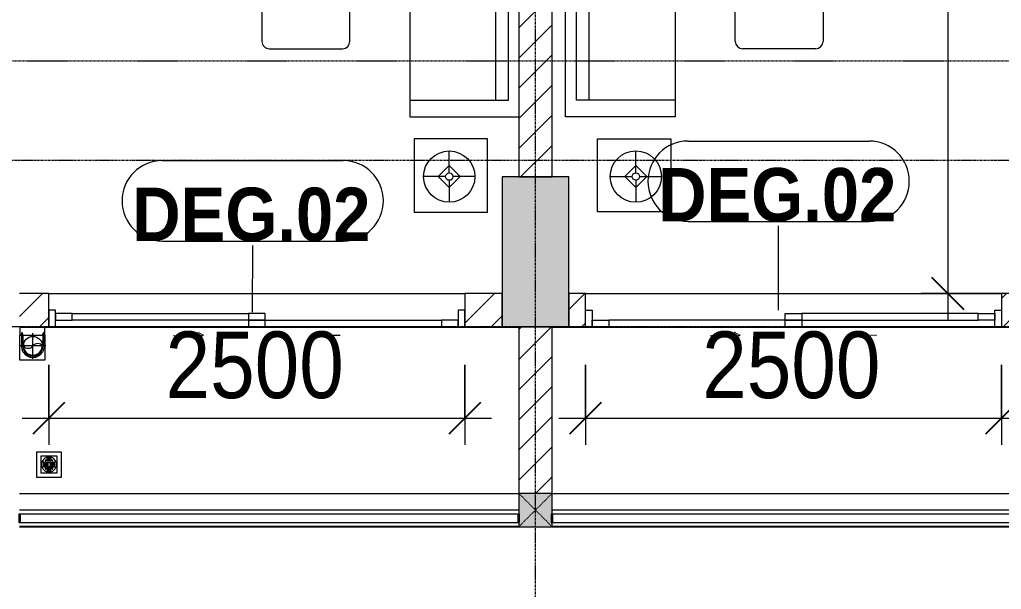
# Model space of a CAD drawing. Header units: millimetres. Extents: x 1591 to 240306, y -15958 to 82755.
# Drawn here: x 77054 to 82954, y 22961 to 26382 of the extents above; entities that cross this region are included whole.
import ezdxf

# ---------------------------------------------------------------- set-up
doc = ezdxf.new("R2010")
doc.units = ezdxf.units.MM
for name, pattern in [('Dash', [6, 3, -3]), ('Dash Dot 3_16_', [7.9375, 4.7625, -1.5875, 0, -1.5875]), ('Grid Line', [22.225, 12.7, -3.175, 3.175, -3.175]), ('IMPORT-CENTER _2_', [40.64, 25.4, -5.08, 5.08, -5.08])]:
    doc.linetypes.add(name, pattern=pattern)
for name, color, linetype, lineweight in [('0-1', 7, 'Continuous', 5), ('A-ANNO-DIMS', 211, 'Continuous', 9), ('A-ANNO-DIMS-160', 211, 'Continuous', 9), ('A-DOOR', 31, 'Continuous', 9), ('A-DOOR-FRAM', 31, 'Continuous', 9), ('A-DOOR-HDLN', 31, 'Dash', 9), ('A-DOOR-IDEN', 31, 'Continuous', 9), ('A-FLOR-1', 250, 'Continuous', 9), ('A-FLOR-2', 9, 'Continuous', 9), ('A-FLOR-HRAL', 11, 'Continuous', 9), ('A-WALL', 113, 'Continuous', 9), ('A-WALL-3', 113, 'Continuous', 18), ('A-WALL-PATT-2', 111, 'Continuous', 9), ('G-ANNO-SYMB-1', 111, 'Dash Dot 3_16_', 18), ('G-IMPT-2', 8, 'IMPORT-CENTER _2_', 9), ('G-IMPT-3', 8, 'Continuous', 9), ('I-FURN', 30, 'Continuous', 9), ('I-FURN-1', 254, 'Continuous', 9), ('M-EQPM', 50, 'Continuous', 9), ('S-COLS', 52, 'Continuous', 9), ('S-COLS-1', 52, 'Continuous', 5), ('S-COLS-2', 7, 'Continuous', 18), ('S-COLS-5', 52, 'Continuous', 18), ('S-COLS-HDLN', 52, 'Dash', 9), ('S-GRID-1', 1, 'Grid Line', 9)]:
    doc.layers.add(name, color=color, linetype=linetype, lineweight=lineweight)
doc.styles.add('Arial_B_3', font='arialbd_0.ttf', dxfattribs={"width": 0.9, "height": 320})
doc.styles.add('UTM Avo', font='UTM Avo.ttf', dxfattribs={"width": 0.9, "height": 400})
doc.dimstyles.new('1_Dim_chi_tiet_2_5', dxfattribs={"dimscale": 304.8, "dimtxt": 399.720379, "dimasz": 0.629921, "dimexe": 0.524934, "dimexo": 0.0625, "dimgap": 0.052493, "dimtad": 1, "dimdec": 0, "dimrnd": 5, "dimzin": 0, "dimdsep": 46, "dimtxsty": 'UTM Avo', "dimblk1": 'OBLIQUE', "dimblk2": 'OBLIQUE', "dimsah": 1, "dimcen": 0.09, "dimdle": 0.524934, "dimazin": 0, "dimtfac": 1, "dimtdec": 4, "dimtix": 1, "dimtmove": 0, "dimatfit": 3, "dimfxl": 1.049869, "dimfxlon": 1, "dimtvp": 1, "dimtolj": 1, "dimtzin": 0, "dimarcsym": 2})
doc.dimstyles.new('1_Dim_chi_tiet_2_5_1', dxfattribs={"dimscale": 304.8, "dimtxt": 399.720379, "dimasz": 0.629921, "dimexe": 0.524934, "dimexo": 0.0625, "dimgap": 0.052493, "dimtad": 1, "dimdec": 0, "dimrnd": 5, "dimzin": 0, "dimdsep": 46, "dimtxsty": 'UTM Avo', "dimblk1": 'OBLIQUE', "dimblk2": 'OBLIQUE', "dimsah": 1, "dimcen": 0.09, "dimdle": 0.524934, "dimazin": 0, "dimtfac": 1, "dimtdec": 4, "dimtix": 1, "dimtmove": 0, "dimatfit": 3, "dimfxl": 1.049869, "dimfxlon": 1, "dimtvp": 1, "dimtolj": 1, "dimtzin": 0, "dimarcsym": 2})
pattern_1 = [(45, (11001.35, 0), (-90.50967, 90.50967), [])]

# ---------------------------------------------------------------- blocks, each defined once
blk = doc.blocks.new('NCV_TKTC_KET CAU_rvt-1-TKCS_MB TẦNG 3-4')
at = {"layer": 'S-COLS-1'}
blk.add_hatch(color=256, dxfattribs=at).paths.add_polyline_path([(69352.6, 24536.9), (69352.6, 25436.9), (68952.6, 25436.9), (68952.6, 24536.9)])
at = {"layer": 'A-FLOR-1'}
for p, q in [((66052.6, 24535.3), (69052.6, 24535.3)), ((69252.6, 24535.3), (73833.2, 24535.3)), ((66052.6, 23336.9), (69052.6, 23336.9)), ((69252.6, 23336.9), (74427.6, 23336.9))]:
    blk.add_line(p, q, dxfattribs=at)
at = {"layer": 'S-COLS-2'}
for p, q in [((69352.6, 25436.9), (68952.6, 25436.9)), ((68952.6, 25436.9), (68952.6, 24536.9)), ((69352.6, 24536.9), (69352.6, 25436.9)), ((68952.6, 24536.9), (69352.6, 24536.9))]:
    blk.add_line(p, q, dxfattribs=at)
blk = doc.blocks.new('LOBBY_SOFA_1 - LOBBY_SOFA_1-V115-TKCS_MB TẦNG 3-4')
at = {"layer": 'I-FURN'}
for p, q in [((-2556, -4.9), (-2556, -660)), ((-708, -660), (-708, -4.9)), ((-2457, -66), (-2457, -660)), ((-807, -66), (-2457, -66)), ((-807, -660), (-807, -66)), ((-807, -143), (-2457, -143)), ((-1907, -143), (-1907, -660)), ((-1357, -143), (-1357, -660)), ((-3128.2, -193.5), (-2688.2, -193.5)), ((-3128.2, -633.5), (-3128.2, -193.5)), ((-2688.2, -193.5), (-2688.2, -633.5)), ((-575.9, -193.5), (-575.9, -633.5)), ((-135.9, -193.5), (-575.9, -193.5)), ((-135.9, -633.5), (-135.9, -193.5)), ((-2915.4, -269), (-2915.4, -401)), ((-348.6, -269), (-348.6, -401)), ((-2915.4, -357), (-2981.4, -423)), ((-2849.4, -423), (-2915.4, -357)), ((-414.6, -423), (-348.6, -357)), ((-348.6, -357), (-282.6, -423)), ((-2937.4, -423), (-3069.4, -423)), ((-2981.4, -423), (-2915.4, -489)), ((-2915.4, -489), (-2849.4, -423)), ((-2915.4, -445), (-2915.4, -577)), ((-2893.4, -423), (-2761.4, -423)), ((-370.6, -423), (-502.6, -423)), ((-348.6, -489), (-414.6, -423)), ((-282.6, -423), (-348.6, -489)), ((-348.6, -445), (-348.6, -577)), ((-326.6, -423), (-194.6, -423)), ((-2688.2, -633.5), (-3128.2, -633.5)), ((-575.9, -633.5), (-135.9, -633.5)), ((-2556, -660), (-708, -660)), ((-1160.3, -1020.5), (-2128.3, -1020.5)), ((-2172.3, -1064.5), (-2172.3, -1504.5)), ((-1116.3, -1504.5), (-1116.3, -1064.5)), ((-2128.3, -1548.5), (-1160.3, -1548.5))]:
    blk.add_line(p, q, dxfattribs=at)
for centre, radius in [((-2915.4, -423), 154), ((-348.6, -423), 154), ((-2915.4, -423), 22), ((-348.6, -423), 22)]:
    blk.add_circle(centre, radius, dxfattribs=at)
for centre, start, end in [((-2128.3, -1064.5), 90, 180), ((-1160.3, -1064.5), 0, 90), ((-2128.3, -1504.5), 180, 270), ((-1160.3, -1504.5), 270, 0)]:
    blk.add_arc(centre, 44, start, end, dxfattribs=at)
at = {"layer": 'I-FURN-1'}
for p, q in [((-2556, -4.9), (-2556, -660)), ((-708, -660), (-708, -4.9)), ((-2688.2, -193.5), (-3128.2, -193.5)), ((-3128.2, -193.5), (-3128.2, -633.5)), ((-2688.2, -633.5), (-2688.2, -193.5)), ((-135.9, -193.5), (-575.9, -193.5)), ((-575.9, -193.5), (-575.9, -633.5)), ((-135.9, -633.5), (-135.9, -193.5)), ((-3128.2, -633.5), (-2688.2, -633.5)), ((-575.9, -633.5), (-135.9, -633.5)), ((-2556, -660), (-708, -660)), ((-1160.3, -1020.5), (-2128.3, -1020.5)), ((-2172.3, -1064.5), (-2172.3, -1504.5)), ((-1116.3, -1504.5), (-1116.3, -1064.5)), ((-2128.3, -1548.5), (-1160.3, -1548.5))]:
    blk.add_line(p, q, dxfattribs=at)
for centre, start, end in [((-2128.3, -1064.5), 90, 180), ((-1160.3, -1064.5), 0, 90), ((-2128.3, -1504.5), 180, 270), ((-1160.3, -1504.5), 270, 0)]:
    blk.add_arc(centre, 44, start, end, dxfattribs=at)
blk = doc.blocks.new('LOBBY_SOFA_1 - LOBBY_SOFA_1-901197-TKCS_MB TẦNG 3-4')
at = {"layer": 'I-FURN'}
for p, q in [((-2128.3, 1548.5), (-1160.3, 1548.5)), ((-2172.3, 1064.5), (-2172.3, 1504.5)), ((-1116.3, 1504.5), (-1116.3, 1064.5)), ((-1160.3, 1020.5), (-2128.3, 1020.5)), ((-2556, 660), (-708, 660)), ((-2556, 0), (-2556, 660)), ((-2457, 66), (-2457, 660)), ((-1907, 143), (-1907, 660)), ((-1357, 143), (-1357, 660)), ((-807, 660), (-807, 66)), ((-708, 660), (-708, 0)), ((-2688.2, 633.5), (-3128.2, 633.5)), ((-3128.2, 633.5), (-3128.2, 193.5)), ((-2688.2, 193.5), (-2688.2, 633.5)), ((-575.9, 633.5), (-135.9, 633.5)), ((-575.9, 193.5), (-575.9, 633.5)), ((-135.9, 633.5), (-135.9, 193.5)), ((-2915.4, 445), (-2915.4, 577)), ((-348.6, 445), (-348.6, 577)), ((-2981.4, 423), (-2915.4, 489)), ((-2915.4, 489), (-2849.4, 423)), ((-348.6, 489), (-414.6, 423)), ((-282.6, 423), (-348.6, 489)), ((-2937.4, 423), (-3069.4, 423)), ((-2915.4, 357), (-2981.4, 423)), ((-2849.4, 423), (-2915.4, 357)), ((-2893.4, 423), (-2761.4, 423)), ((-370.6, 423), (-502.6, 423)), ((-414.6, 423), (-348.6, 357)), ((-348.6, 357), (-282.6, 423)), ((-326.6, 423), (-194.6, 423)), ((-2915.4, 269), (-2915.4, 401)), ((-348.6, 269), (-348.6, 401)), ((-3128.2, 193.5), (-2688.2, 193.5)), ((-135.9, 193.5), (-575.9, 193.5)), ((-807, 143), (-2457, 143)), ((-807, 66), (-2457, 66)), ((-708, 0), (-2556, 0))]:
    blk.add_line(p, q, dxfattribs=at)
for centre, radius in [((-2915.4, 423), 154), ((-348.6, 423), 154), ((-2915.4, 423), 22), ((-348.6, 423), 22)]:
    blk.add_circle(centre, radius, dxfattribs=at)
for centre, start, end in [((-2128.3, 1504.5), 90, 180), ((-1160.3, 1504.5), 0, 90), ((-2128.3, 1064.5), 180, 270), ((-1160.3, 1064.5), 270, 0)]:
    blk.add_arc(centre, 44, start, end, dxfattribs=at)
at = {"layer": 'I-FURN-1'}
for p, q in [((-2128.3, 1548.5), (-1160.3, 1548.5)), ((-2172.3, 1064.5), (-2172.3, 1504.5)), ((-1116.3, 1504.5), (-1116.3, 1064.5)), ((-1160.3, 1020.5), (-2128.3, 1020.5)), ((-2556, 660), (-708, 660)), ((-2556, 0), (-2556, 660)), ((-708, 660), (-708, 0)), ((-3128.2, 633.5), (-2688.2, 633.5)), ((-3128.2, 193.5), (-3128.2, 633.5)), ((-2688.2, 633.5), (-2688.2, 193.5)), ((-575.9, 633.5), (-135.9, 633.5)), ((-575.9, 193.5), (-575.9, 633.5)), ((-135.9, 633.5), (-135.9, 193.5)), ((-2688.2, 193.5), (-3128.2, 193.5)), ((-135.9, 193.5), (-575.9, 193.5)), ((-708, 0), (-2556, 0))]:
    blk.add_line(p, q, dxfattribs=at)
for centre, start, end in [((-2128.3, 1504.5), 90, 180), ((-1160.3, 1504.5), 0, 90), ((-2128.3, 1064.5), 180, 270), ((-1160.3, 1064.5), 270, 0)]:
    blk.add_arc(centre, 44, start, end, dxfattribs=at)
blk = doc.blocks.new('NCV_TKTC_TANG 3 - 4_rvt-2-TKCS_MB TẦNG 3-4')
at = {"layer": 'A-FLOR-2'}
for p, q in [((66227.6, 24736.9), (68727.6, 24736.9)), ((69452.6, 24736.9), (71952.6, 24736.9)), ((66052.6, 23536.9), (69052.6, 23536.9)), ((69252.6, 23536.9), (74427.1, 23536.9))]:
    blk.add_line(p, q, dxfattribs=at)
at = {"layer": 'I-FURN-1'}
for name, p, rotation in [('LOBBY_SOFA_1 - LOBBY_SOFA_1-V115-TKCS_MB TẦNG 3-4', (69057.5, 25090.4), 270.0000000000005), ('LOBBY_SOFA_1 - LOBBY_SOFA_1-901197-TKCS_MB TẦNG 3-4', (69332.6, 25090.9), 269.9999999999995)]:
    blk.add_blockref(name, p, dxfattribs=dict(at, rotation=rotation))
blk = doc.blocks.new('DEG_02-DEG_03 - DEG_02-2500x2400mm-CỬA ĐI 02 CÁNH TRƯỢT-625766-TKCS_MB TẦNG 3-4')
at = {"layer": 'A-DOOR'}
for p, q in [((-1110, 100), (-1210, 100)), ((-1210, 100), (-1210, 60)), ((-1210, 60), (-1110, 60)), ((-1110, 60), (-1110, 100)), ((-1110, 100), (-50, 100)), ((-50, 60), (-1110, 60)), ((50, 100), (-50, 100)), ((-50, 100), (-50, 60)), ((50, 60), (-50, 60)), ((-50, 60), (-50, 20)), ((-50, 60), (50, 60)), ((50, 60), (50, 100)), ((50, 20), (50, 60)), ((50, 60), (1110, 60)), ((1210, 60), (1110, 60)), ((1110, 60), (1110, 20)), ((1210, 20), (1210, 60)), ((-50, 20), (50, 20)), ((1110, 20), (50, 20)), ((1110, 20), (1210, 20))]:
    blk.add_line(p, q, dxfattribs=at)
at = {"layer": 'A-DOOR-FRAM'}
for p, q in [((-1210, 100), (-1250, 100)), ((-1250, 100), (-1250, 0)), ((-1210, 0), (-1210, 100)), ((1250, 100), (1210, 100)), ((1210, 100), (1210, 0)), ((1250, 0), (1250, 100)), ((-1250, 0), (-1210, 0)), ((1210, 0), (1250, 0))]:
    blk.add_line(p, q, dxfattribs=at)
at = {"layer": 'A-DOOR-HDLN'}
for p, q in [((-500.4, 151.1), (-320.4, 151.1)), ((-320.4, 151.1), (-355, 171.1)), ((-320.4, 151.1), (-355, 131.1)), ((320.4, 151.1), (355, 171.1)), ((320.4, 151.1), (355, 131.1)), ((500.4, 151.1), (320.4, 151.1))]:
    blk.add_line(p, q, dxfattribs=at)
blk = doc.blocks.new('DEG_02-DEG_03 - DEG_02-2500x2400mm-CỬA ĐI 02 CÁNH TRƯỢT-841416-TKCS_MB TẦNG 3-4')
at = {"layer": 'A-DOOR'}
for p, q in [((-50, -60), (-50, -20)), ((-50, -20), (50, -20)), ((50, -20), (50, -60)), ((1110, -20), (50, -20)), ((1110, -60), (1110, -20)), ((1110, -20), (1210, -20)), ((1210, -20), (1210, -60)), ((-1210, -100), (-1210, -60)), ((-1210, -60), (-1110, -60)), ((-1110, -100), (-1210, -100)), ((-1110, -60), (-1110, -100)), ((-50, -60), (-1110, -60)), ((-1110, -100), (-50, -100)), ((50, -60), (-50, -60)), ((-50, -100), (-50, -60)), ((-50, -60), (50, -60)), ((50, -100), (-50, -100)), ((50, -60), (1110, -60)), ((50, -60), (50, -100)), ((1210, -60), (1110, -60))]:
    blk.add_line(p, q, dxfattribs=at)
at = {"layer": 'A-DOOR-FRAM'}
for p, q in [((-1250, 0), (-1210, 0)), ((-1250, -100), (-1250, 0)), ((-1210, 0), (-1210, -100)), ((1210, -100), (1210, 0)), ((1210, 0), (1250, 0)), ((1250, 0), (1250, -100)), ((-1210, -100), (-1250, -100)), ((1250, -100), (1210, -100))]:
    blk.add_line(p, q, dxfattribs=at)
at = {"layer": 'A-DOOR-HDLN'}
for p, q in [((-500.4, -151.1), (-320.4, -151.1)), ((-320.4, -151.1), (-355, -131.1)), ((-320.4, -151.1), (-355, -171.1)), ((320.4, -151.1), (355, -131.1)), ((320.4, -151.1), (355, -171.1)), ((500.4, -151.1), (320.4, -151.1))]:
    blk.add_line(p, q, dxfattribs=at)
blk = doc.blocks.new('Railing - 50 x 10mm-1251311-TKCS_MB TẦNG 3-4')
at = {"layer": 'A-FLOR-HRAL'}
for p, q in [((25, 5), (-25, 5)), ((-25, 5), (-25, -5)), ((25, -5), (25, 5)), ((-25, -5), (25, -5))]:
    blk.add_line(p, q, dxfattribs=at)
blk = doc.blocks.new('Railing - Railing-1267203-TKCS_MB TẦNG 3-4')
at = {"layer": 'A-FLOR-HRAL'}
for p, q in [((69047.6, 23412.4), (66057.6, 23412.4)), ((66057.6, 23362.4), (69047.6, 23362.4))]:
    blk.add_line(p, q, dxfattribs=at)
at = {"rotation": 90}
for p in [(66052.6, 23387.4), (69052.6, 23387.4)]:
    blk.add_blockref('Railing - 50 x 10mm-1251311-TKCS_MB TẦNG 3-4', p, dxfattribs=at)
blk = doc.blocks.new('Railing - Railing-1270778-TKCS_MB TẦNG 3-4')
at = {"layer": 'A-FLOR-HRAL'}
for p, q in [((74427.5, 23412.4), (69257.5, 23412.4)), ((69257.5, 23362.4), (74427.5, 23362.4))]:
    blk.add_line(p, q, dxfattribs=at)
at = {"rotation": 90}
for p in [(69252.5, 23387.4), (74432.5, 23387.4)]:
    blk.add_blockref('Railing - 50 x 10mm-1251311-TKCS_MB TẦNG 3-4', p, dxfattribs=at)
blk = doc.blocks.new('G1_SOF - BO TRU - 200x200-V17-TKCS_MB TẦNG 3-4')
at = {"layer": 'S-COLS'}
blk.add_hatch(color=256, dxfattribs=at).paths.add_polyline_path([(94.9, -100), (100, -100), (100, -74.6), (94.9, -74.6), (94.9, -24.6), (100, -24.6), (100, 100), (-100, 100), (-100, -24.6), (-95.1, -24.6), (-95.1, -74.6), (-100, -74.6), (-100, -100), (-95.1, -100)])
at = {"layer": 'S-COLS-5'}
for p, q in [((100, 100), (-100, 100)), ((-100, 100), (-100, -24.6)), ((100, -24.6), (100, 100)), ((-100, -74.6), (-100, -100)), ((-100, -100), (100, -100)), ((100, -100), (100, -74.6))]:
    blk.add_line(p, q, dxfattribs=at)
at = {"layer": 'S-COLS-HDLN'}
for p, q in [((100, 100), (-100, -100)), ((-100, 100), (100, -100))]:
    blk.add_line(p, q, dxfattribs=at)
blk = doc.blocks.new('TKTC_XREF_251221_MB TANG 2-7 - TKTC_XREF_260130_MB TANG 2-5_dwg_THU NUOC - THU NUOC-444531-TKCS_MB TẦNG 1-4746804-TKCS_MB TẦNG 3-4')
at = {"layer": 'G-IMPT-3'}
for p, q in [((-23.3, 10.8), (40.9, 10.8)), ((40.9, 4.8), (-23.3, 4.8)), ((-11, 23.3), (28.5, 23.3)), ((28.5, 17.3), (-11, 17.3)), ((-1.1, 35.6), (18.5, 35.6)), ((18.5, 29.6), (-1.1, 29.6)), ((-23.3, -13.6), (40.9, -13.6)), ((40.9, -19.6), (-23.3, -19.6)), ((-11, -26.1), (28.5, -26.1)), ((28.5, -32.1), (-11, -32.1)), ((-1.1, -38.5), (18.5, -38.5)), ((18.5, -44.5), (-1.1, -44.5))]:
    blk.add_line(p, q, dxfattribs=at)
at = {"layer": 'G-IMPT-3', "flags": 128}
for points in [[(83.7, -79.4), (83.7, 70.6), (-66.3, 70.6), (-66.3, -79.4)], [(58.7, -54.4), (58.7, 45.6), (-41.3, 45.6), (-41.3, -54.4)]]:
    blk.add_lwpolyline(points, close=True, dxfattribs=at)
for points in [[(-23.3, -1.2), (0.7, -1.2), (0.7, -7.2), (-23.3, -7.2)], [(40.9, -7.2), (16.7, -7.2), (16.7, -1.2), (40.9, -1.2)]]:
    blk.add_lwpolyline(points, dxfattribs=at)
at = {"layer": 'G-IMPT-3'}
for centre, radius, start, end in [((8.7, -4.4), 45, 360, 180), ((8.7, -4.4), 45, 360, 180), ((-23.3, 7.8), 3, 90, 270), ((-11, 20.3), 3, 90, 270), ((-1.1, 32.6), 3, 90, 270), ((18.5, 32.6), 3, 270, 90), ((28.5, 20.3), 3, 270, 90), ((40.9, 7.8), 3, 270, 90), ((8.7, -4.4), 45, 180, 360), ((8.7, -4.4), 45, 180, 360), ((-23.3, -4.2), 3, 90, 270), ((-23.3, -16.6), 3, 90, 270), ((-11, -29.1), 3, 90, 270), ((-1.1, -41.5), 3, 90, 270), ((18.5, -41.5), 3, 270, 90), ((28.5, -29.1), 3, 270, 90), ((40.9, -4.2), 3, 270, 90), ((40.9, -16.6), 3, 270, 90)]:
    blk.add_arc(centre, radius, start, end, dxfattribs=at)
blk = doc.blocks.new('TKTC_XREF_251221_MB TANG 2-7 - TKTC_XREF_260130_MB TANG 2-5_dwg_$cc-4746808-TKCS_MB TẦNG 3-4')
at = {"layer": 'G-IMPT-2'}
for p, q in [((0, -0.673), (0, 0.673)), ((-0.673, 0), (0.673, 0))]:
    blk.add_line(p, q, dxfattribs=at)
at = {"layer": 'M-EQPM'}
blk.add_circle((0, 0), 0.5, dxfattribs=at)
for centre, radius, start, end in [((0, 0), 0.5, 90, 270), ((0.188, 0.25), 0.313, 126.8699, 233.1301), ((-0.188, -0.25), 0.313, 306.8699, 53.1301)]:
    blk.add_arc(centre, radius, start, end, dxfattribs=at)
blk = doc.blocks.new('TKTC_XREF_251221_MB TANG 2-7 - TKTC_XREF_260130_MB TANG 2-5_dwg_CUM U_DN100-4746796-TKCS_MB TẦNG 3-4')
at = {"layer": 'G-IMPT-3'}
blk.add_hatch(color=256, dxfattribs=at).paths.add_polyline_path([(0, 61), (0, 57), (14.8, 55.1), (28.5, 49.4), (40.3, 40.3), (49.4, 28.5), (55.1, 14.8), (57, 0), (55.1, -14.8), (49.4, -28.5), (40.3, -40.3), (28.5, -49.4), (14.8, -55.1), (0, -57), (0, -61), (15.8, -58.9), (30.5, -52.8), (43.1, -43.1), (52.8, -30.5), (58.9, -15.8), (61, 0), (58.9, 15.8), (52.8, 30.5), (43.1, 43.1), (30.5, 52.8), (15.8, 58.9)])
for p, q in [((-79.1, 66.6), (-79.1, 63.4)), ((-76.6, 66.6), (-76.6, 63.4)), ((-74.6, 66.6), (-74.6, 63.4)), ((-72.7, 69.3), (-72.7, 60.7)), ((-66.9, 67.9), (-71.7, 67.9)), ((-66.9, 62.1), (-71.7, 62.1)), ((-65, 69), (0, 69)), ((-79.1, -63.4), (-79.1, -66.6)), ((-76.6, -63.4), (-76.6, -66.6)), ((-74.6, -63.4), (-74.6, -66.6)), ((-72.7, -60.7), (-72.7, -69.3)), ((-66.9, -62.1), (-71.7, -62.1)), ((-66.9, -67.9), (-71.7, -67.9)), ((-65, -69), (0, -69))]:
    blk.add_line(p, q, dxfattribs=at)
at = {"layer": 'G-IMPT-3', "flags": 128}
for points in [[(-72.7, 67.6), (-78.1, 67.6), (-78.1, 62.4), (-72.7, 62.4)], [(-71.7, 59.2), (-66.9, 59.2), (-66.9, 70.8), (-71.7, 70.8)], [(-66.9, 70.8), (-66.9, 72.7), (-65, 72.7), (-65, 57.3), (-66.9, 57.3), (-66.9, 59.2)], [(-65, 61), (0, 61), (0, 57)], [(-66.9, -59.2), (-66.9, -57.3), (-65, -57.3), (-65, -72.7), (-66.9, -72.7), (-66.9, -70.8)], [(-65, -61), (0, -61), (0, -57)], [(-72.7, -62.4), (-78.1, -62.4), (-78.1, -67.6), (-72.7, -67.6)], [(-71.7, -70.8), (-66.9, -70.8), (-66.9, -59.2), (-71.7, -59.2)]]:
    blk.add_lwpolyline(points, dxfattribs=at)
at = {"layer": 'G-IMPT-3'}
for centre, radius, start, end in [((-78.1, 66.6), 0.96, 90, 180), ((-78.1, 63.4), 0.96, 180, 270), ((-71.1, 69.3), 1.56, 112.61986, 247.38014), ((-67.9, 65), 4.8, 143.1301, 216.8699), ((-71.1, 60.7), 1.56, 112.61986, 247.38014), ((0, 0), 69, 270, 90), ((0, 0), 61, 270, 90), ((0, 0), 57, 270, 90), ((-78.1, -63.4), 0.96, 90, 180), ((-78.1, -66.6), 0.96, 180, 270), ((-71.1, -60.7), 1.56, 112.61986, 247.38014), ((-67.9, -65), 4.8, 143.1301, 216.8699), ((-71.1, -69.3), 1.56, 112.61986, 247.38014)]:
    blk.add_arc(centre, radius, start, end, dxfattribs=at)
blk = doc.blocks.new('TKTC_XREF_251221_MB TANG 2-7 - TKTC_XREF_251221_MB TANG 2-7-2039446-TKCS_MB TẦNG 3-4')
at = {"layer": 'M-EQPM'}
for p, q in [((32401.1, 7300), (32401.4, 7250.5)), ((32551.9, 7250.5), (32551.5, 7300)), ((32401.3, 7250.4), (32551.6, 7250.4)), ((32401.3, 7100.7), (32401.3, 7250.4)), ((32401.4, 7250.5), (32551.9, 7250.5)), ((32551.6, 7250.4), (32551.6, 7100.7)), ((32551.6, 7100.7), (32401.3, 7100.7))]:
    blk.add_line(p, q, dxfattribs=at)
for name, p, xscale, yscale, zscale, rotation in [('TKTC_XREF_251221_MB TANG 2-7 - TKTC_XREF_260130_MB TANG 2-5_dwg_$cc-4746808-TKCS_MB TẦNG 3-4', (32480.1, 7185.5), 113.7150000000073, 113.7150000000073, 113.7150000000073, 89.99900866374671), ('TKTC_XREF_251221_MB TANG 2-7 - TKTC_XREF_260130_MB TANG 2-5_dwg_CUM U_DN100-4746796-TKCS_MB TẦNG 3-4', (32479.2, 7185.5), 0.9975000000000007, 0.9975000000000007, 0.9975000000000007, 270.0009913382947)]:
    blk.add_blockref(name, p, dxfattribs=dict(xscale=xscale, yscale=yscale, zscale=zscale, rotation=rotation))
blk.add_blockref('TKTC_XREF_251221_MB TANG 2-7 - TKTC_XREF_260130_MB TANG 2-5_dwg_THU NUOC - THU NUOC-444531-TKCS_MB TẦNG 1-4746804-TKCS_MB TẦNG 3-4', (32567.9, 6477.7))
blk = doc.blocks.new('DIMBLOCK112-TKCS_MB TẦNG 3-4')
at = {"layer": 'A-ANNO-DIMS-160'}
for p, q in [((77228.9, 24309.3), (77228.9, 23829.3)), ((77228.9, 23989.3), (77228.9, 24309.3)), ((79728.9, 24309.3), (79728.9, 23829.3)), ((79728.9, 23989.3), (79728.9, 24309.3)), ((77068.9, 23989.3), (79888.9, 23989.3))]:
    blk.add_line(p, q, dxfattribs=at)
at = {"layer": 'A-ANNO-DIMS-160', "lineweight": 25}
for p, q in [((77228.9, 23989.3), (77324.9, 24085.3)), ((79728.9, 23989.3), (79824.9, 24085.3)), ((77228.9, 23989.3), (77132.9, 23893.3)), ((79728.9, 23989.3), (79632.9, 23893.3))]:
    blk.add_line(p, q, dxfattribs=at)
at = {"layer": 'A-ANNO-DIMS-160', "color": 0, "insert": (77931.1, 24509), "char_height": 400, "width": 1314.636, "attachment_point": 1, "line_spacing_factor": 1.110334, "style": 'UTM Avo'}
blk.add_mtext('2500', dxfattribs=at)
blk = doc.blocks.new('_Oblique')
at = {"color": 0, "linetype": 'ByBlock', "lineweight": -2}
blk.add_line((-0.5, -0.5), (0.5, 0.5), dxfattribs=at)
blk = doc.blocks.new('DIMBLOCK113-TKCS_MB TẦNG 3-4')
at = {"layer": 'A-ANNO-DIMS-160'}
for p, q in [((80453.9, 24309.3), (80453.9, 23829.3)), ((80453.9, 23989.3), (80453.9, 24309.3)), ((82953.9, 24309.3), (82953.9, 23829.3)), ((82953.9, 23989.3), (82953.9, 24309.3)), ((80293.9, 23989.3), (83113.9, 23989.3))]:
    blk.add_line(p, q, dxfattribs=at)
at = {"layer": 'A-ANNO-DIMS-160', "lineweight": 25}
for p, q in [((80453.9, 23989.3), (80549.9, 24085.3)), ((82953.9, 23989.3), (83049.9, 24085.3)), ((80453.9, 23989.3), (80357.9, 23893.3)), ((82953.9, 23989.3), (82857.9, 23893.3))]:
    blk.add_line(p, q, dxfattribs=at)
at = {"layer": 'A-ANNO-DIMS-160', "color": 0, "insert": (81156.1, 24509), "char_height": 400, "width": 1314.636, "attachment_point": 1, "line_spacing_factor": 1.110334, "style": 'UTM Avo'}
blk.add_mtext('2500', dxfattribs=at)
blk = doc.blocks.new('DIMBLOCK225-TKCS_MB TẦNG 3-4')
at = {"layer": 'A-ANNO-DIMS-160'}
for p, q in [((77228.9, 24309.3), (77228.9, 23829.3)), ((77228.9, 23989.3), (77228.9, 24309.3)), ((79728.9, 24309.3), (79728.9, 23829.3)), ((79728.9, 23989.3), (79728.9, 24309.3)), ((77068.9, 23989.3), (79888.9, 23989.3))]:
    blk.add_line(p, q, dxfattribs=at)
at = {"layer": 'A-ANNO-DIMS-160', "lineweight": 25}
for p, q in [((77228.9, 23989.3), (77324.9, 24085.3)), ((79728.9, 23989.3), (79824.9, 24085.3)), ((77228.9, 23989.3), (77132.9, 23893.3)), ((79728.9, 23989.3), (79632.9, 23893.3))]:
    blk.add_line(p, q, dxfattribs=at)
at = {"layer": 'A-ANNO-DIMS-160', "color": 0, "insert": (77931.1, 24509), "char_height": 400, "width": 1314.636, "attachment_point": 1, "line_spacing_factor": 1.110334, "style": 'UTM Avo'}
blk.add_mtext('2500', dxfattribs=at)
blk = doc.blocks.new('DIMBLOCK226-TKCS_MB TẦNG 3-4')
at = {"layer": 'A-ANNO-DIMS-160'}
for p, q in [((80453.9, 24309.3), (80453.9, 23829.3)), ((80453.9, 23989.3), (80453.9, 24309.3)), ((82953.9, 24309.3), (82953.9, 23829.3)), ((82953.9, 23989.3), (82953.9, 24309.3)), ((80293.9, 23989.3), (83113.9, 23989.3))]:
    blk.add_line(p, q, dxfattribs=at)
at = {"layer": 'A-ANNO-DIMS-160', "lineweight": 25}
for p, q in [((80453.9, 23989.3), (80549.9, 24085.3)), ((82953.9, 23989.3), (83049.9, 24085.3)), ((80453.9, 23989.3), (80357.9, 23893.3)), ((82953.9, 23989.3), (82857.9, 23893.3))]:
    blk.add_line(p, q, dxfattribs=at)
at = {"layer": 'A-ANNO-DIMS-160', "color": 0, "insert": (81156.1, 24509), "char_height": 400, "width": 1314.636, "attachment_point": 1, "line_spacing_factor": 1.110334, "style": 'UTM Avo'}
blk.add_mtext('2500', dxfattribs=at)
blk = doc.blocks.new('STN_Door Tag - STN_Door Tag-1788670-TKCS_MB TẦNG 3-4')
at = {"layer": 'A-DOOR-IDEN'}
for p, q in [((-3.37, 1.495), (3.431, 1.495)), ((-3.37, -1.524), (3.431, -1.524))]:
    blk.add_line(p, q, dxfattribs=at)
for centre, start, end in [((-3.37, -0.015), 90, 270), ((3.431, -0.015), 270, 90)]:
    blk.add_arc(centre, 1.509, start, end, dxfattribs=at)
blk = doc.blocks.new('DIMBLOCK354-TKCS_MB TẦNG 3-4')
at = {"layer": 'A-ANNO-DIMS-160'}
for p, q in [((82632.1, 33496.9), (82632.1, 24576.9)), ((82952.1, 33336.9), (82472.1, 33336.9)), ((82632.1, 33336.9), (82952.1, 33336.9)), ((82952.1, 24736.9), (82472.1, 24736.9)), ((82632.1, 24736.9), (82952.1, 24736.9))]:
    blk.add_line(p, q, dxfattribs=at)
at = {"layer": 'A-ANNO-DIMS-160', "lineweight": 25}
for p, q in [((82632.1, 33336.9), (82536.1, 33432.9)), ((82632.1, 33336.9), (82728.1, 33240.9)), ((82632.1, 24736.9), (82536.1, 24832.9)), ((82632.1, 24736.9), (82728.1, 24640.9))]:
    blk.add_line(p, q, dxfattribs=at)
at = {"layer": 'A-ANNO-DIMS-160', "color": 0, "insert": (82112.5, 28489.2), "char_height": 400, "width": 1314.636, "attachment_point": 1, "rotation": 90, "line_spacing_factor": 1.110334, "style": 'UTM Avo'}
blk.add_mtext('8600', dxfattribs=at)

msp = doc.modelspace()

# ---------------------------------------------------------------- hatches: boundary and pattern name
at = {"layer": 'A-WALL-PATT-2'}
h = msp.add_hatch(dxfattribs=at)
h.set_pattern_fill('FP_1', color=256, style=0, pattern_type=2)
h.set_pattern_definition(pattern_1)
h.paths.add_polyline_path([(80053.9, 25436.9), (80253.9, 25436.9), (80253.9, 28836.9), (80053.9, 28836.9), (80053.9, 25733.9)])
h.paths.add_polyline_path([(80053.9, 29036.9), (80253.9, 29036.9), (80253.9, 32236.9), (80053.9, 32236.9), (80053.9, 29966.6)])
h = msp.add_hatch(dxfattribs=at)
h.set_pattern_fill('FP_1', color=256, style=0, pattern_type=2)
h.set_pattern_definition(pattern_1)
h.paths.add_polyline_path([(79953.9, 24536.9), (79953.9, 24736.9), (79728.9, 24736.9), (79728.9, 24536.9)])
h.paths.add_polyline_path([(77054, 24536.9), (77228.9, 24536.9), (77228.9, 24736.9), (77054, 24736.9)])
h = msp.add_hatch(dxfattribs=at)
h.set_pattern_fill('FP_1', color=256, style=0, pattern_type=2)
h.set_pattern_definition(pattern_1)
h.paths.add_polyline_path([(85251.3, 24536.9), (85428.9, 24536.9), (85428.9, 24736.9), (85028.9, 24736.9), (85028.9, 24536.9)])
h.paths.add_polyline_path([(83228.8, 24536.9), (83628.9, 24536.9), (83628.9, 24736.9), (83228.8, 24736.9), (83228.8, 24618.4)])
h.paths.add_polyline_path([(83028.8, 24536.9), (83028.8, 24736.9), (82953.9, 24736.9), (82953.9, 24536.9)])
h.paths.add_polyline_path([(80353.9, 24536.9), (80453.9, 24536.9), (80453.9, 24736.9), (80353.9, 24736.9)])
h = msp.add_hatch(dxfattribs=at)
h.set_pattern_fill('FP_1', color=256, style=0, pattern_type=2)
h.set_pattern_definition(pattern_1)
h.paths.add_polyline_path([(80054, 23412.4), (80054, 23536.9), (80253.9, 23536.9), (80253.9, 24537.4), (80053.9, 24537.4), (80053.9, 23412.4)])

# ---------------------------------------------------------------- linework, layer by layer
at = {"layer": 'A-DOOR-IDEN'}
for p, q in [((81614.8, 24638), (81615.1, 25143.5)), ((78454.4, 24624.9), (78454.7, 25025.9))]:
    msp.add_line(p, q, dxfattribs=at)
at = {"layer": 'A-WALL'}
for p, q in [((77228.9, 24736.9), (79728.9, 24736.9)), ((80453.9, 24736.9), (82953.9, 24736.9)), ((78428.9, 24536.9), (77268.9, 24536.9)), ((82913.9, 24536.9), (81753.9, 24536.9)), ((77053.9, 23437.4), (80053.9, 23437.4)), ((80254, 23437.4), (85428.9, 23437.4)), ((80053.9, 23337.4), (77053.9, 23337.4)), ((85428.9, 23337.4), (80254, 23337.4))]:
    msp.add_line(p, q, dxfattribs=at)
at = {"layer": 'A-WALL-3'}
for p, q in [((80053.9, 28836.9), (80053.9, 25436.9)), ((80253.9, 25436.9), (80253.9, 28836.9)), ((80053.9, 25436.9), (80253.9, 25436.9)), ((77228.9, 24736.9), (77054, 24736.9)), ((77228.9, 24536.9), (77228.9, 24736.9)), ((79953.9, 24736.9), (79728.9, 24736.9)), ((79728.9, 24736.9), (79728.9, 24536.9)), ((79953.9, 24536.9), (79953.9, 24736.9)), ((80453.9, 24736.9), (80353.9, 24736.9)), ((80353.9, 24736.9), (80353.9, 24536.9)), ((80453.9, 24536.9), (80453.9, 24736.9)), ((83028.8, 24736.9), (82953.9, 24736.9)), ((82953.9, 24736.9), (82953.9, 24536.9)), ((77054, 24536.9), (77228.9, 24536.9)), ((79728.9, 24536.9), (79953.9, 24536.9)), ((80053.9, 24537.4), (80053.9, 23412.4)), ((80253.9, 24537.4), (80053.9, 24537.4)), ((80253.9, 23536.9), (80253.9, 24537.4)), ((80353.9, 24536.9), (80453.9, 24536.9)), ((82953.9, 24536.9), (83028.8, 24536.9)), ((80053.9, 23362.4), (80053.9, 23337.4))]:
    msp.add_line(p, q, dxfattribs=at)
at = {"layer": 'G-ANNO-SYMB-1'}
msp.add_line((39749.2, 26135.3), (145928.2, 26135.3), dxfattribs=at)
at = {"layer": 'S-GRID-1'}
for p, q in [((80153.9, 19175.3), (80153.9, 76690.4)), ((139245.7, 25536.9), (45492.6, 25536.9)), ((137213.7, 24536.9), (47524.6, 24536.9))]:
    msp.add_line(p, q, dxfattribs=at)

# ---------------------------------------------------------------- block references
at = {"layer": '0-1'}
for name in ['NCV_TKTC_KET CAU_rvt-1-TKCS_MB TẦNG 3-4', 'NCV_TKTC_TANG 3 - 4_rvt-2-TKCS_MB TẦNG 3-4']:
    msp.add_blockref(name, (11001.4, 0), dxfattribs=at)
at = {"layer": 'A-DOOR', "rotation": 180}
msp.add_blockref('DEG_02-DEG_03 - DEG_02-2500x2400mm-CỬA ĐI 02 CÁNH TRƯỢT-625766-TKCS_MB TẦNG 3-4', (78478.9, 24636.9), dxfattribs=at)
at = {"layer": 'A-DOOR'}
msp.add_blockref('DEG_02-DEG_03 - DEG_02-2500x2400mm-CỬA ĐI 02 CÁNH TRƯỢT-841416-TKCS_MB TẦNG 3-4', (81703.9, 24636.9), dxfattribs=at)
at = {"layer": 'A-DOOR-IDEN', "xscale": 159.9999999999999, "yscale": 159.9999999999999, "zscale": 159.9999999999999}
for p in [(81610.3, 25413.8), (78449.8, 25296.2)]:
    msp.add_blockref('STN_Door Tag - STN_Door Tag-1788670-TKCS_MB TẦNG 3-4', p, dxfattribs=at)
at = {"layer": 'A-FLOR-HRAL'}
for name in ['Railing - Railing-1267203-TKCS_MB TẦNG 3-4', 'Railing - Railing-1270778-TKCS_MB TẦNG 3-4']:
    msp.add_blockref(name, (11001.4, 0), dxfattribs=at)
at = {"layer": 'M-EQPM'}
msp.add_blockref('TKTC_XREF_251221_MB TANG 2-7 - TKTC_XREF_251221_MB TANG 2-7-2039446-TKCS_MB TẦNG 3-4', (44653.9, 17236.9), dxfattribs=at)
at = {"layer": 'S-COLS'}
msp.add_blockref('G1_SOF - BO TRU - 200x200-V17-TKCS_MB TẦNG 3-4', (80154, 23436.9), dxfattribs=at)

# ---------------------------------------------------------------- texts
at = {"layer": 'A-DOOR-IDEN', "char_height": 320, "width": 1467.36, "attachment_point": 5, "line_spacing_factor": 0.936439, "style": 'Arial_B_3'}
for insert in [(81607, 25328.4), (78446.6, 25210.8)]:
    msp.add_mtext('\\pt7.2,14.4,21.6,28.8,36,43.2,50.4,57.6,64.8,72,79.2,86.4,93.6,100.8,108,115.2,122.4,129.6,136.8,144,151.2,158.4,165.6,172.8,180,187.2,194.4,201.6,208.8,216,223.2,230.4;DEG.02', dxfattribs=dict(at, insert=insert))

# ---------------------------------------------------------------- dimensions: what is measured, and where the dimension line sits
at = {"layer": 'A-ANNO-DIMS'}
dim = msp.add_linear_dim(base=(82632.1, 24736.9), p1=(82952.1, 33336.9), p2=(82952.1, 24736.9), angle=90, dimstyle='1_Dim_chi_tiet_2_5_1', override={"dimpost": '<>', "dimfxl": 8600}, dxfattribs=at)
dim.commit()
dim.dimension.update_dxf_attribs({"geometry": 'DIMBLOCK354-TKCS_MB TẦNG 3-4', "text_midpoint": (82409.1, 29036.9)})
for base, p1, p2, picture, middle in [((79728.9, 23989.3), (77228.9, 24309.3), (79728.9, 24309.3), 'DIMBLOCK112-TKCS_MB TẦNG 3-4', (78478.9, 24212.3)), ((79728.9, 23989.3), (77228.9, 24309.3), (79728.9, 24309.3), 'DIMBLOCK225-TKCS_MB TẦNG 3-4', (78478.9, 24212.3)), ((82953.9, 23989.3), (80453.9, 24309.3), (82953.9, 24309.3), 'DIMBLOCK113-TKCS_MB TẦNG 3-4', (81703.9, 24212.3)), ((82953.9, 23989.3), (80453.9, 24309.3), (82953.9, 24309.3), 'DIMBLOCK226-TKCS_MB TẦNG 3-4', (81703.9, 24212.3))]:
    dim = msp.add_linear_dim(base=base, p1=p1, p2=p2, dimstyle='1_Dim_chi_tiet_2_5', override={"dimpost": '<>', "dimfxl": 2500}, dxfattribs=at)
    dim.commit()
    dim.dimension.update_dxf_attribs({"geometry": picture, "text_midpoint": middle})

doc.saveas('drawing.dxf')
